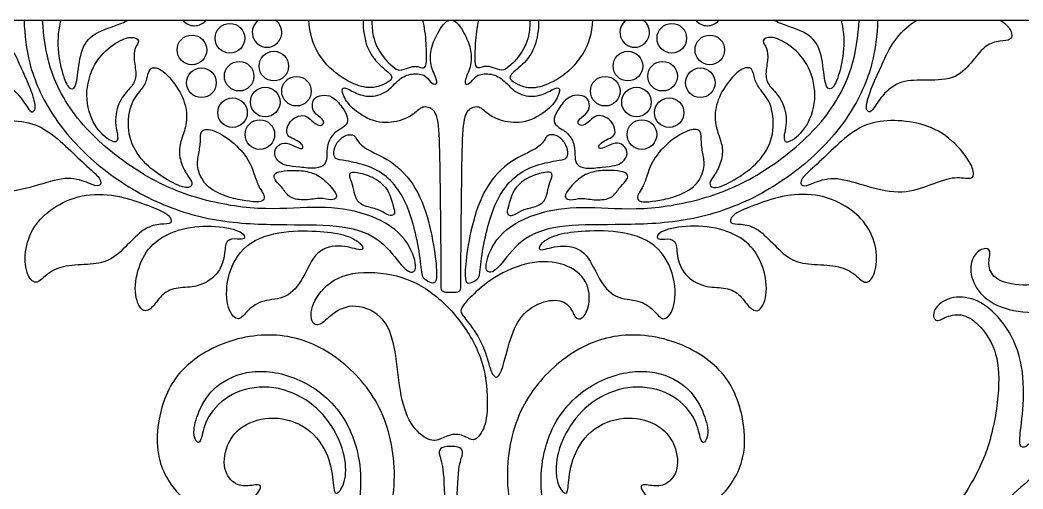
# Model space of a CAD drawing. Header units: millimetres. Extents: x 0 to 462, y -16 to 227.
# Drawn here: x 88.6 to 146.3, y 199.8 to 226.8 of the extents above; entities that cross this region are included whole.
import ezdxf

# ---------------------------------------------------------------- set-up
doc = ezdxf.new("R2010")
doc.units = ezdxf.units.MM
doc.header["$MEASUREMENT"] = 0
doc.layers.add('Layer 03', color=5, linetype='Continuous')

msp = doc.modelspace()

# ---------------------------------------------------------------- linework, layer by layer
at = {"layer": 'Layer 03'}
msp.add_line((0, 226.757), (226.757, 226.757), dxfattribs=at)
for centre in [(100.646, 225.712), (126.111, 225.712), (98.456, 225.041), (128.301, 225.041), (103.176, 224.108), (123.581, 224.108), (101.177, 223.528), (125.58, 223.528), (99.004, 223.151), (127.753, 223.151), (104.481, 222.664), (122.276, 222.664), (102.682, 222.04), (124.075, 222.04), (100.797, 221.428), (125.96, 221.428), (102.371, 220.169), (124.387, 220.169)]:
    msp.add_circle(centre, 0.852, dxfattribs=at)
for centre, start, end in [((98.599, 227.283), 218.10612, 321.89388), ((102.784, 226.048), 123.63971, 56.36029), ((123.974, 226.048), 123.63971, 56.36029), ((128.158, 227.283), 218.10612, 321.89388)]:
    msp.add_arc(centre, 0.852, start, end, dxfattribs=at)
for points, knots in [([(85.638, 190.239), (85.989, 190.856), (86.274, 192.533), (85.442, 194.298), (85.672, 194.803), (87.136, 192.808), (89.637, 191.157), (92.201, 189.895), (97.303, 189.294), (101.884, 190.151), (106.439, 192.059), (109.211, 195.697), (110.423, 199.97), (109.73, 204.223), (107.389, 207.135), (104.3, 208.819), (100.589, 208.562), (97.392, 206.592), (96.407, 203.736), (96.378, 201.232), (98, 198.785), (100.561, 198.188), (101.87, 198.928), (102.705, 200.151), (101.766, 199.923), (101.002, 199.923), (100.177, 200.805), (100.433, 202.57), (101.656, 203.708), (103.677, 204.021), (105.64, 203.053), (106.55, 201.175), (106.607, 199.639), (106.778, 199.411), (107.319, 200.037), (107.376, 201.631), (106.579, 203.48), (105.156, 205.017), (102.88, 205.842), (100.66, 205.358), (99.238, 203.935), (99.01, 202.541), (98.783, 202.342), (98.47, 202.911), (98.783, 204.22), (99.693, 205.756), (101.799, 206.752), (104.701, 206.297), (107.466, 204.152), (108.567, 200.172), (107.339, 195.77), (103.236, 192.63), (99.458, 191.551), (93.791, 191.373), (90.075, 192.929), (86.238, 195.918), (83.733, 199.4), (82.351, 201.92), (81.732, 205.269), (81.832, 207.67), (82.833, 209.191), (83.851, 209.91), (84.872, 209.712), (85.494, 209.271), (85.694, 210.092), (84.627, 210.904), (83.167, 210.784), (81.846, 209.843), (80.531, 207.807), (80.291, 205.184), (80.584, 202.886), (80.633, 202.225), (80.291, 202.054), (79.484, 202.934), (77.308, 204.263), (74.795, 205.672), (69.449, 207.959), (66.194, 209.562), (63.541, 211.619), (61.392, 213.884), (60.406, 215.96), (59.967, 218.274), (60.288, 219.581), (61.102, 220.642), (62.533, 220.889), (63.594, 220.346), (63.594, 219.236), (63.322, 218.767), (64.26, 218.2), (65.74, 218.225), (66.785, 218.955), (67.287, 220.085), (67.711, 220.388), (67.877, 219.701), (68.768, 217.533), (70.968, 214.795), (73.703, 212.49), (75.954, 210.79), (78.629, 209.861), (81.082, 209.935), (82.724, 210.678), (83.503, 211.979), (83.386, 213.168), (82.68, 213.688), (82.197, 213.558), (82.476, 212.704), (82.123, 211.849), (80.804, 211.422), (78.552, 211.571), (75.733, 212.872), (72.945, 215.258), (70.801, 217.804), (68.891, 221.689), (68.41, 224.402), (68.376, 226.194), (68.39, 226.757)], [239.308651, 239.308651, 239.308651, 239.308651, 240.39201, 241.618082, 242.844154, 244.070226, 245.296298, 246.52237, 247.748442, 248.974514, 250.200586, 251.426658, 252.65273, 253.878802, 255.104874, 256.330946, 257.557018, 258.78309, 260.009162, 261.235234, 262.461306, 263.687378, 264.91345, 266.139522, 267.365594, 268.591666, 269.817738, 271.043809, 272.269881, 273.495953, 274.722025, 275.948097, 277.174169, 278.400241, 279.626313, 280.852385, 282.078457, 283.304529, 284.530601, 285.756673, 286.982745, 288.208817, 289.434889, 290.660961, 291.887033, 293.113105, 294.339177, 295.565249, 296.791321, 298.017393, 299.243465, 300.469537, 301.695609, 302.92168, 304.147752, 305.373824, 306.599896, 307.825968, 309.05204, 310.278112, 311.504184, 312.730256, 313.956328, 315.1824, 316.408472, 317.634544, 318.860616, 320.086688, 321.31276, 322.538832, 323.764904, 324.990976, 326.217048, 327.44312, 328.669192, 329.895264, 331.121336, 332.347408, 333.57348, 334.799551, 336.025623, 337.251695, 338.477767, 339.703839, 340.929911, 342.155983, 343.382055, 344.608127, 345.834199, 347.060271, 348.286343, 349.512415, 350.738487, 351.964559, 353.190631, 354.416703, 355.642775, 356.868847, 358.094919, 359.320991, 360.547063, 361.773135, 362.999207, 364.225279, 365.451351, 366.677422, 367.903494, 369.129566, 370.355638, 371.58171, 372.807782, 374.033854, 375.259926, 376.485998, 377.039269, 377.039269, 377.039269, 377.039269]), ([(81.714, 226.757), (81.481, 226.598), (80.994, 226.134), (81.037, 225.555), (81.725, 225.58), (82.561, 225.358), (83.249, 224.474), (84.183, 223.343), (85.952, 223.269), (87.451, 223.343), (88.582, 222.434), (89.172, 221.328), (89.442, 221.574), (89.442, 221.942), (89.242, 222.576), (89.097, 222.932), (88.953, 223.289), (88.573, 224.08), (88.103, 225.218), (87.296, 226.256), (86.658, 226.666), (86.491, 226.757)], [4.619235, 4.619235, 4.619235, 4.619235, 5.065578, 5.789232, 6.512886, 7.236539, 7.960193, 8.683847, 9.407501, 10.131155, 10.854809, 11.578463, 12.302117, 13.025771, 13.749425, 13.749425, 13.749425, 14.473079, 15.196733, 15.920387, 16.16039, 16.16039, 16.16039, 16.16039]), ([(88.782, 226.757), (88.816, 225.875), (89.012, 224.082), (90.285, 221.211), (92.821, 218.392), (96.344, 216.138), (100.08, 215.048), (104.027, 214.963), (107.315, 214.998), (109.421, 214.19), (110.633, 212.401), (111.267, 212.113), (111.469, 212.719), (110.633, 214.623), (108.18, 215.835), (105.526, 216.065), (102.375, 215.754), (98.544, 216.44), (96.44, 217.389), (95.337, 218.091), (94.235, 218.792), (91.929, 220.648), (90.18, 223.708), (89.902, 225.82), (89.854, 226.757)], [57.475223, 57.475223, 57.475223, 57.475223, 58.885807, 60.670225, 62.454644, 64.239062, 66.023481, 67.807899, 69.592317, 71.376736, 73.161154, 74.945573, 76.729991, 78.514409, 80.298828, 82.083246, 83.867665, 85.652083, 87.436501, 87.436501, 87.436501, 89.22092, 91.005338, 92.40658, 92.40658, 92.40658, 92.40658]), ([(90.889, 226.757), (90.88, 226.719), (90.725, 226.059), (90.689, 224.888), (91.106, 223.198), (91.479, 222.693), (91.714, 222.823), (91.791, 223.14), (91.868, 223.458), (91.942, 224.597), (92.43, 225.884), (93.773, 226.338), (94.555, 226.633), (94.805, 226.757)], [10.662151, 10.662151, 10.662151, 10.662151, 10.712925, 11.536996, 12.361067, 13.185139, 14.00921, 14.00921, 14.00921, 14.833281, 15.657352, 16.481423, 16.939749, 16.939749, 16.939749, 16.939749]), ([(108.324, 226.757), (108.324, 226.753), (108.308, 226.196), (108.489, 225.125), (109.207, 224.166), (110.142, 223.521), (109.816, 223.195), (109.207, 222.898), (108.464, 222.807), (107.159, 223.315), (105.678, 224.602), (105.222, 226.028), (105.194, 226.757)], [3.075388, 3.075388, 3.075388, 3.075388, 3.080855, 3.851068, 4.621282, 5.391496, 6.16171, 6.931923, 7.702137, 8.472351, 9.242564, 9.95094, 9.95094, 9.95094, 9.95094]), ([(108.831, 226.757), (108.824, 226.427), (108.889, 225.614), (109.408, 224.657), (110.061, 224.033), (110.408, 223.787), (110.961, 224.047), (111.382, 224.134), (111.76, 223.975), (111.977, 224.062), (111.977, 224.686), (111.951, 225.839), (111.811, 226.542), (111.767, 226.757)], [1.686793, 1.686793, 1.686793, 1.686793, 2.102148, 2.802863, 3.503579, 4.204295, 4.905011, 5.605727, 6.306443, 7.007159, 7.707875, 8.40859, 8.711458, 8.711458, 8.711458, 8.711458]), ([(117.926, 226.757), (117.933, 226.427), (117.868, 225.614), (117.349, 224.657), (116.696, 224.033), (116.349, 223.787), (115.796, 224.047), (115.375, 224.134), (114.997, 223.975), (114.78, 224.062), (114.78, 224.686), (114.806, 225.839), (114.946, 226.542), (114.991, 226.757)], [1.686793, 1.686793, 1.686793, 1.686793, 2.102148, 2.802863, 3.503579, 4.204295, 4.905011, 5.605727, 6.306443, 7.007159, 7.707875, 8.40859, 8.711458, 8.711458, 8.711458, 8.711458]), ([(137.975, 226.757), (137.941, 225.875), (137.746, 224.082), (136.473, 221.211), (133.936, 218.392), (130.413, 216.138), (126.677, 215.048), (122.73, 214.963), (119.443, 214.998), (117.336, 214.19), (116.125, 212.401), (115.49, 212.113), (115.288, 212.719), (116.125, 214.623), (118.577, 215.835), (121.231, 216.065), (124.382, 215.754), (128.214, 216.44), (130.317, 217.389), (131.42, 218.091), (132.522, 218.792), (134.828, 220.648), (136.577, 223.708), (136.855, 225.82), (136.903, 226.757)], [57.475223, 57.475223, 57.475223, 57.475223, 58.885807, 60.670225, 62.454644, 64.239062, 66.023481, 67.807899, 69.592317, 71.376736, 73.161154, 74.945573, 76.729991, 78.514409, 80.298828, 82.083246, 83.867665, 85.652083, 87.436501, 87.436501, 87.436501, 89.22092, 91.005338, 92.40658, 92.40658, 92.40658, 92.40658]), ([(158.368, 226.757), (158.381, 226.194), (158.347, 224.402), (157.866, 221.689), (155.956, 217.804), (153.812, 215.258), (151.024, 212.872), (148.205, 211.571), (145.954, 211.422), (144.634, 211.849), (144.281, 212.704), (144.56, 213.558), (144.077, 213.688), (143.371, 213.168), (143.254, 211.979), (144.033, 210.678), (145.676, 209.935), (148.128, 209.861), (150.803, 210.79), (153.054, 212.49), (155.789, 214.795), (157.989, 217.533), (158.881, 219.701), (159.046, 220.388), (159.47, 220.085), (159.972, 218.955), (161.017, 218.225), (162.497, 218.2), (163.435, 218.767), (163.164, 219.236), (163.164, 220.346), (164.224, 220.889), (165.655, 220.642), (166.469, 219.581), (166.79, 218.274), (166.351, 215.96), (165.365, 213.884), (163.216, 211.619), (160.563, 209.562), (157.308, 207.959), (151.962, 205.672), (149.449, 204.263), (147.273, 202.934), (146.466, 202.054), (146.124, 202.225), (146.173, 202.886), (146.466, 205.184), (146.226, 207.807), (144.911, 209.843), (143.591, 210.784), (142.13, 210.904), (141.063, 210.092), (141.263, 209.271), (141.885, 209.712), (142.906, 209.91), (143.924, 209.191), (144.925, 207.67), (145.025, 205.269), (144.406, 201.92), (143.024, 199.4), (140.519, 195.918), (136.682, 192.929), (132.966, 191.373), (127.299, 191.551), (123.522, 192.63), (119.418, 195.77), (118.19, 200.172), (119.291, 204.152), (122.056, 206.297), (124.959, 206.752), (127.064, 205.756), (127.975, 204.22), (128.288, 202.911), (127.975, 202.342), (127.747, 202.541), (127.519, 203.935), (126.097, 205.358), (123.877, 205.842), (121.601, 205.017), (120.178, 203.48), (119.382, 201.631), (119.439, 200.037), (119.979, 199.411), (120.15, 199.639), (120.207, 201.175), (121.117, 203.053), (123.081, 204.021), (125.101, 203.708), (126.324, 202.57), (126.58, 200.805), (125.755, 199.923), (124.991, 199.923), (124.052, 200.151), (124.887, 198.928), (126.196, 198.188), (128.757, 198.785), (130.379, 201.232), (130.35, 203.736), (129.365, 206.592), (126.168, 208.562), (122.457, 208.819), (119.368, 207.135), (117.027, 204.223), (116.334, 199.97), (117.546, 195.697), (120.318, 192.059), (124.873, 190.151), (129.454, 189.294), (134.556, 189.895), (137.121, 191.157), (139.622, 192.808), (141.085, 194.803), (141.315, 194.298), (140.483, 192.533), (140.769, 190.856), (141.119, 190.239)], [47.263535, 47.263535, 47.263535, 47.263535, 47.816807, 49.042878, 50.26895, 51.495022, 52.721094, 53.947166, 55.173238, 56.39931, 57.625382, 58.851454, 60.077526, 61.303598, 62.52967, 63.755742, 64.981814, 66.207886, 67.433958, 68.66003, 69.886102, 71.112174, 72.338246, 73.564318, 74.79039, 76.016462, 77.242534, 78.468606, 79.694678, 80.920749, 82.146821, 83.372893, 84.598965, 85.825037, 87.051109, 88.277181, 89.503253, 90.729325, 91.955397, 93.181469, 94.407541, 95.633613, 96.859685, 98.085757, 99.311829, 100.537901, 101.763973, 102.990045, 104.216117, 105.442189, 106.668261, 107.894333, 109.120405, 110.346477, 111.572549, 112.79862, 114.024692, 115.250764, 116.476836, 117.702908, 118.92898, 120.155052, 121.381124, 122.607196, 123.833268, 125.05934, 126.285412, 127.511484, 128.737556, 129.963628, 131.1897, 132.415772, 133.641844, 134.867916, 136.093988, 137.32006, 138.546132, 139.772204, 140.998276, 142.224348, 143.45042, 144.676491, 145.902563, 147.128635, 148.354707, 149.580779, 150.806851, 152.032923, 153.258995, 154.485067, 155.711139, 156.937211, 158.163283, 159.389355, 160.615427, 161.841499, 163.067571, 164.293643, 165.519715, 166.745787, 167.971859, 169.197931, 170.424003, 171.650075, 172.876147, 174.102219, 175.328291, 176.554362, 177.780434, 179.006506, 180.232578, 181.45865, 182.684722, 183.910794, 184.994153, 184.994153, 184.994153, 184.994153]), ([(118.433, 226.757), (118.433, 226.753), (118.449, 226.196), (118.268, 225.125), (117.55, 224.166), (116.615, 223.521), (116.941, 223.195), (117.55, 222.898), (118.293, 222.807), (119.598, 223.315), (121.079, 224.602), (121.535, 226.028), (121.563, 226.757)], [3.075388, 3.075388, 3.075388, 3.075388, 3.080855, 3.851068, 4.621282, 5.391496, 6.16171, 6.931923, 7.702137, 8.472351, 9.242564, 9.95094, 9.95094, 9.95094, 9.95094]), ([(135.868, 226.757), (135.877, 226.719), (136.032, 226.059), (136.068, 224.888), (135.651, 223.198), (135.278, 222.693), (135.043, 222.823), (134.966, 223.14), (134.889, 223.458), (134.815, 224.597), (134.327, 225.884), (132.984, 226.338), (132.202, 226.633), (131.952, 226.757)], [10.662151, 10.662151, 10.662151, 10.662151, 10.712925, 11.536996, 12.361067, 13.185139, 14.00921, 14.00921, 14.00921, 14.833281, 15.657352, 16.481423, 16.939749, 16.939749, 16.939749, 16.939749]), ([(145.043, 226.757), (145.276, 226.598), (145.763, 226.134), (145.72, 225.555), (145.032, 225.58), (144.197, 225.358), (143.508, 224.474), (142.575, 223.343), (140.805, 223.269), (139.306, 223.343), (138.175, 222.434), (137.585, 221.328), (137.315, 221.574), (137.315, 221.942), (137.515, 222.576), (137.66, 222.932), (137.805, 223.289), (138.184, 224.08), (138.654, 225.218), (139.461, 226.256), (140.099, 226.666), (140.266, 226.757)], [4.619235, 4.619235, 4.619235, 4.619235, 5.065578, 5.789232, 6.512886, 7.236539, 7.960193, 8.683847, 9.407501, 10.131155, 10.854809, 11.578463, 12.302117, 13.025771, 13.749425, 13.749425, 13.749425, 14.473079, 15.196733, 15.920387, 16.16039, 16.16039, 16.16039, 16.16039]), ([(168.059, 226.757), (168.057, 226.74), (168.001, 226.212), (168.201, 225.065), (168.893, 223.172), (169.562, 221.042), (169.661, 218.874), (169.144, 218.283), (168.676, 218.505), (168.577, 219.983), (168.183, 221.707), (166.866, 223.555), (164.897, 224.787), (162.786, 225.034), (160.436, 223.9), (160.247, 221.954), (160.82, 220.303), (161.535, 219.958), (161.786, 220.106), (161.762, 221.215), (162.526, 222.32), (164.504, 222.973), (166.475, 222.283), (167.978, 220.507), (168.598, 217.917), (167.975, 214.504), (165.592, 211.076), (161.037, 207.864), (155.567, 205.665), (150.975, 203.404), (147.61, 201.079), (144.369, 198.351), (142.939, 195.013), (141.936, 192.585), (142.247, 190.685), (143.496, 190.23), (144.422, 190.371), (145.105, 190.656), (145.362, 190.029), (144.65, 189.147), (143.658, 188.772), (142.986, 188.903), (142.936, 188.914)], [-232.995226, -232.995226, -232.995226, -232.995226, -232.953673, -231.727601, -230.501529, -229.275457, -228.049385, -226.823313, -225.597241, -224.371169, -223.145097, -221.919025, -220.692953, -219.466881, -218.240809, -217.014737, -215.788665, -214.562593, -213.336521, -212.110449, -210.884377, -209.658305, -208.432233, -207.206162, -205.98009, -204.754018, -203.527946, -202.301874, -201.075802, -199.84973, -198.623658, -197.397586, -196.171514, -194.945442, -193.71937, -192.493298, -191.267226, -190.041154, -188.815082, -187.58901, -186.362938, -186.264738, -186.264738, -186.264738, -186.264738])]:
    msp.add_open_spline(points, degree=3, knots=knots, dxfattribs=at)
for points in [[(113.379, 211.073), (113.127, 211.073), (112.875, 211.109), (112.803, 211.271), (112.826, 213.091), (112.766, 217.756), (112.729, 220.803), (112.443, 221.678), (111.721, 221.849), (111.303, 221.355), (110.485, 220.917), (109.097, 220.746), (107.661, 221.621), (107.148, 222.4), (107.053, 222.99), (107.642, 222.686), (108.46, 222.286), (109.623, 222.472), (110.308, 223.328), (111.011, 223.708), (111.924, 223.651), (112.19, 223.157), (112.532, 222.986), (112.627, 223.252), (112.152, 224.183), (112.22, 225.153), (112.561, 225.94), (113.048, 226.753), (113.379, 226.757)], [(113.379, 226.757), (113.709, 226.753), (114.196, 225.94), (114.537, 225.153), (114.606, 224.183), (114.13, 223.252), (114.225, 222.986), (114.567, 223.157), (114.834, 223.651), (115.746, 223.708), (116.45, 223.328), (117.134, 222.472), (118.298, 222.286), (119.115, 222.686), (119.704, 222.99), (119.609, 222.4), (119.096, 221.621), (117.66, 220.746), (116.272, 220.917), (115.454, 221.355), (115.036, 221.849), (114.314, 221.678), (114.029, 220.803), (113.991, 217.756), (113.931, 213.091), (113.954, 211.271), (113.882, 211.109), (113.63, 211.073), (113.379, 211.073)], [(94.179, 219.966), (94.183, 220.194), (93.924, 221.008), (94.331, 222.3), (94.986, 222.884), (95.304, 223.485), (95.092, 224.494), (95.127, 225.167), (95.531, 225.578), (94.981, 225.897), (93.917, 225.419), (92.765, 224.337), (92.215, 222.405), (92.783, 220.561), (93.899, 219.639), (94.175, 219.737), (94.179, 219.966)], [(132.578, 219.966), (132.574, 220.194), (132.833, 221.008), (132.426, 222.3), (131.771, 222.884), (131.453, 223.485), (131.665, 224.494), (131.63, 225.167), (131.227, 225.578), (131.776, 225.897), (132.84, 225.419), (133.992, 224.337), (134.542, 222.405), (133.975, 220.561), (132.858, 219.639), (132.582, 219.737), (132.578, 219.966)], [(98.03, 218.111), (97.902, 218.351), (97.671, 218.983), (97.781, 219.767), (98.127, 220.569), (98.2, 221.7), (97.653, 222.94), (96.632, 224.052), (95.957, 224.052), (95.903, 223.341), (95.593, 222.776), (94.845, 221.973), (94.699, 220.132), (95.447, 218.71), (96.723, 217.707), (98.054, 217.014), (98.492, 217.196), (98.437, 217.543), (98.157, 217.871), (98.03, 218.111)], [(128.727, 218.111), (128.855, 218.351), (129.086, 218.983), (128.977, 219.767), (128.63, 220.569), (128.557, 221.7), (129.104, 222.94), (130.125, 224.052), (130.8, 224.052), (130.855, 223.341), (131.164, 222.776), (131.912, 221.973), (132.058, 220.132), (131.31, 218.71), (130.034, 217.707), (128.703, 217.014), (128.265, 217.196), (128.32, 217.543), (128.6, 217.871), (128.727, 218.111)], [(106.224, 218.862), (106.238, 219.056), (106.218, 219.597), (106.593, 220.259), (107.202, 220.581), (107.525, 220.904), (107.284, 221.536), (106.668, 222.332), (106.082, 222.483), (105.541, 222.332), (105.361, 221.972), (105.425, 221.431), (106.041, 221.055), (106.086, 220.755), (105.786, 220.634), (105.35, 220.965), (105.004, 221.311), (104.463, 221.22), (104.003, 220.842), (103.858, 220.236), (104.072, 219.997), (104.535, 219.833), (104.899, 219.552), (104.827, 219.289), (104.485, 219.45), (103.9, 219.728), (103.403, 219.625), (103.123, 219.043), (103.467, 218.557), (103.876, 218.372), (104.61, 218.3), (105.69, 218.17), (106.136, 218.43), (106.21, 218.667), (106.224, 218.862)], [(120.533, 218.862), (120.519, 219.056), (120.539, 219.597), (120.164, 220.259), (119.555, 220.581), (119.232, 220.904), (119.473, 221.536), (120.089, 222.332), (120.675, 222.483), (121.216, 222.332), (121.396, 221.972), (121.332, 221.431), (120.716, 221.055), (120.671, 220.755), (120.972, 220.634), (121.407, 220.965), (121.753, 221.311), (122.294, 221.22), (122.754, 220.842), (122.899, 220.236), (122.685, 219.997), (122.222, 219.833), (121.858, 219.552), (121.93, 219.289), (122.272, 219.45), (122.857, 219.728), (123.354, 219.625), (123.634, 219.043), (123.29, 218.557), (122.881, 218.372), (122.147, 218.3), (121.067, 218.17), (120.621, 218.43), (120.547, 218.667), (120.533, 218.862)], [(92.277, 218.47), (91.934, 218.782), (91.238, 219.478), (89.821, 220.696), (88.28, 221.044), (86.49, 220.895), (84.856, 220.278), (83.433, 218.68), (83.158, 217.781), (83.458, 217.581), (84.382, 217.806), (85.905, 217.206), (87.504, 216.682), (89.702, 217.281), (91.384, 217.807), (92.608, 217.333), (93.173, 217.106), (93.298, 217.606), (92.621, 218.158), (92.277, 218.47)], [(134.48, 218.47), (134.823, 218.782), (135.519, 219.478), (136.936, 220.696), (138.477, 221.044), (140.267, 220.895), (141.901, 220.278), (143.325, 218.68), (143.599, 217.781), (143.3, 217.581), (142.375, 217.806), (140.852, 217.206), (139.253, 216.682), (137.056, 217.281), (135.373, 217.807), (134.15, 217.333), (133.584, 217.106), (133.459, 217.606), (134.137, 218.158), (134.48, 218.47)], [(102.356, 217.104), (102.273, 217.254), (102.112, 217.629), (101.807, 218.706), (100.779, 219.83), (99.525, 220.554), (98.899, 220.425), (98.979, 219.75), (98.834, 218.979), (98.706, 218.224), (99.268, 217.067), (100.666, 216.504), (101.582, 216.344), (102.401, 216.247), (102.642, 216.44), (102.61, 216.729), (102.439, 216.954), (102.356, 217.104)], [(124.401, 217.104), (124.484, 217.254), (124.645, 217.629), (124.95, 218.706), (125.979, 219.83), (127.232, 220.554), (127.859, 220.425), (127.778, 219.75), (127.923, 218.979), (128.051, 218.224), (127.489, 217.067), (126.091, 216.504), (125.175, 216.344), (124.356, 216.247), (124.115, 216.44), (124.147, 216.729), (124.318, 216.954), (124.401, 217.104)], [(112.526, 212.703), (112.481, 213.188), (112.282, 214.558), (111.602, 216.92), (110.13, 218.652), (108.436, 219.295), (107.943, 219.852), (107.857, 220.152), (107.3, 220.195), (106.785, 219.724), (106.571, 219.123), (106.7, 218.737), (107.171, 218.694), (108.693, 218.394), (109.808, 217.73), (110.687, 216.551), (111.141, 215.343), (111.553, 213.648), (111.727, 212.018), (111.792, 211.866), (112.292, 211.561), (112.553, 211.648), (112.571, 212.218), (112.526, 212.703)], [(114.232, 212.703), (114.277, 213.188), (114.475, 214.558), (115.155, 216.92), (116.628, 218.652), (118.321, 219.295), (118.814, 219.852), (118.9, 220.152), (119.457, 220.195), (119.972, 219.724), (120.186, 219.123), (120.058, 218.737), (119.586, 218.694), (118.064, 218.394), (116.949, 217.73), (116.07, 216.551), (115.616, 215.343), (115.204, 213.648), (115.03, 212.018), (114.965, 211.866), (114.465, 211.561), (114.205, 211.648), (114.187, 212.218), (114.232, 212.703)], [(106.62, 216.965), (106.461, 217.174), (105.908, 217.777), (105.123, 218.079), (104.142, 218.124), (103.373, 218.034), (103.131, 217.837), (103.252, 217.49), (103.72, 217.098), (104.037, 216.479), (105.017, 216.359), (105.893, 216.555), (106.496, 216.359), (106.858, 216.525), (106.778, 216.756), (106.62, 216.965)], [(110.037, 216.133), (109.97, 216.37), (109.77, 217.109), (108.873, 217.777), (107.871, 218.023), (107.502, 218.023), (107.572, 217.601), (107.765, 217.214), (107.853, 216.44), (108.346, 216.018), (109.208, 215.895), (109.753, 215.491), (110.034, 215.491), (110.175, 215.684), (110.105, 215.895), (110.037, 216.133)], [(116.72, 216.133), (116.787, 216.37), (116.987, 217.109), (117.884, 217.777), (118.886, 218.023), (119.256, 218.023), (119.185, 217.601), (118.992, 217.214), (118.904, 216.44), (118.411, 216.018), (117.55, 215.895), (117.004, 215.491), (116.723, 215.491), (116.582, 215.684), (116.653, 215.895), (116.72, 216.133)], [(120.138, 216.965), (120.296, 217.174), (120.849, 217.777), (121.634, 218.079), (122.615, 218.124), (123.384, 218.034), (123.626, 217.837), (123.505, 217.49), (123.038, 217.098), (122.72, 216.479), (121.74, 216.359), (120.864, 216.555), (120.261, 216.359), (119.899, 216.525), (119.979, 216.756), (120.138, 216.965)], [(95.752, 216.147), (95.232, 216.337), (94.105, 216.733), (92.072, 216.778), (90.359, 215.956), (89.308, 214.951), (88.737, 213.398), (88.943, 211.936), (89.537, 211.479), (90.108, 212.21), (91.113, 212.667), (92.666, 212.667), (93.831, 212.895), (94.882, 213.969), (95.75, 214.837), (96.689, 215.052), (97.36, 214.977), (97.226, 215.594), (96.272, 215.957), (95.752, 216.147)], [(131.005, 216.147), (131.525, 216.337), (132.652, 216.733), (134.685, 216.778), (136.398, 215.956), (137.449, 214.951), (138.02, 213.398), (137.814, 211.936), (137.221, 211.479), (136.649, 212.21), (135.644, 212.667), (134.091, 212.667), (132.926, 212.895), (131.875, 213.969), (131.007, 214.837), (130.068, 215.052), (129.398, 214.977), (129.532, 215.594), (130.485, 215.957), (131.005, 216.147)], [(97.906, 214.722), (97.3, 214.571), (96.249, 214.068), (95.393, 212.801), (95.05, 211.019), (95.598, 209.82), (96.226, 210.203), (96.725, 211.036), (97.632, 211.406), (98.742, 211.332), (100.001, 212.053), (100.389, 213.238), (100.352, 214.163), (101.111, 214.163), (101.537, 214.108), (101.5, 214.57), (99.89, 214.977), (98.513, 214.874), (97.906, 214.722)], [(105.845, 214.584), (105.239, 214.631), (103.778, 214.686), (101.419, 213.992), (100.365, 211.911), (100.476, 209.997), (101.17, 209.331), (101.641, 210.08), (102.529, 210.69), (103.917, 210.663), (104.916, 211.856), (105.554, 213.576), (107.135, 213.881), (108.329, 213.382), (108.356, 213.826), (107.413, 214.409), (106.451, 214.538), (105.845, 214.584)], [(120.912, 214.584), (121.518, 214.631), (122.979, 214.686), (125.338, 213.992), (126.392, 211.911), (126.281, 209.997), (125.587, 209.331), (125.116, 210.08), (124.228, 210.69), (122.84, 210.663), (121.841, 211.856), (121.203, 213.576), (119.622, 213.881), (118.429, 213.382), (118.401, 213.826), (119.344, 214.409), (120.306, 214.538), (120.912, 214.584)], [(128.851, 214.722), (129.458, 214.571), (130.508, 214.068), (131.364, 212.801), (131.707, 211.019), (131.159, 209.82), (130.532, 210.203), (130.032, 211.036), (129.125, 211.406), (128.015, 211.332), (126.756, 212.053), (126.368, 213.238), (126.405, 214.163), (125.646, 214.163), (125.221, 214.108), (125.258, 214.57), (126.868, 214.977), (128.244, 214.874), (128.851, 214.722)], [(114.597, 210.892), (114.89, 211.178), (115.779, 211.976), (117.948, 212.948), (120.028, 212.812), (121.345, 211.773), (121.413, 210.259), (120.938, 209.49), (120.509, 209.558), (120.283, 210.394), (119.334, 210.779), (117.774, 210.236), (116.893, 208.903), (116.441, 206.959), (116.102, 206.033), (115.671, 206.372), (115.332, 208.021), (114.315, 209.49), (113.885, 209.942), (114.019, 210.259), (114.303, 210.605), (114.597, 210.892)], [(115.478, 204.924), (115.467, 205.58), (115.32, 207.176), (113.956, 209.571), (111.951, 211.486), (109.741, 212.296), (106.941, 212.259), (105.431, 210.749), (105.21, 209.423), (105.763, 209.055), (106.352, 209.718), (107.567, 210.528), (109.52, 209.865), (110.22, 207.987), (110.404, 205.298), (110.993, 203.404), (112.152, 202.443), (112.82, 202.63), (113.595, 203.031), (114.396, 202.71), (114.743, 202.47), (115.384, 203.244), (115.488, 204.269), (115.478, 204.924)], [(113.379, 202.213), (113.027, 202.213), (112.716, 202.109), (112.675, 201.736), (112.986, 201.051), (113.042, 198.008), (113.011, 192.297), (113.024, 187.371), (113.027, 184.009), (112.878, 181.567), (112.954, 180.822), (113.092, 180.514), (113.379, 180.514)], [(113.379, 180.514), (113.665, 180.514), (113.803, 180.822), (113.879, 181.567), (113.73, 184.009), (113.733, 187.371), (113.746, 192.297), (113.715, 198.008), (113.771, 201.051), (114.082, 201.736), (114.041, 202.109), (113.73, 202.213), (113.379, 202.213)]]:
    msp.add_open_spline(points, degree=3, dxfattribs=at)

doc.saveas('drawing.dxf')
